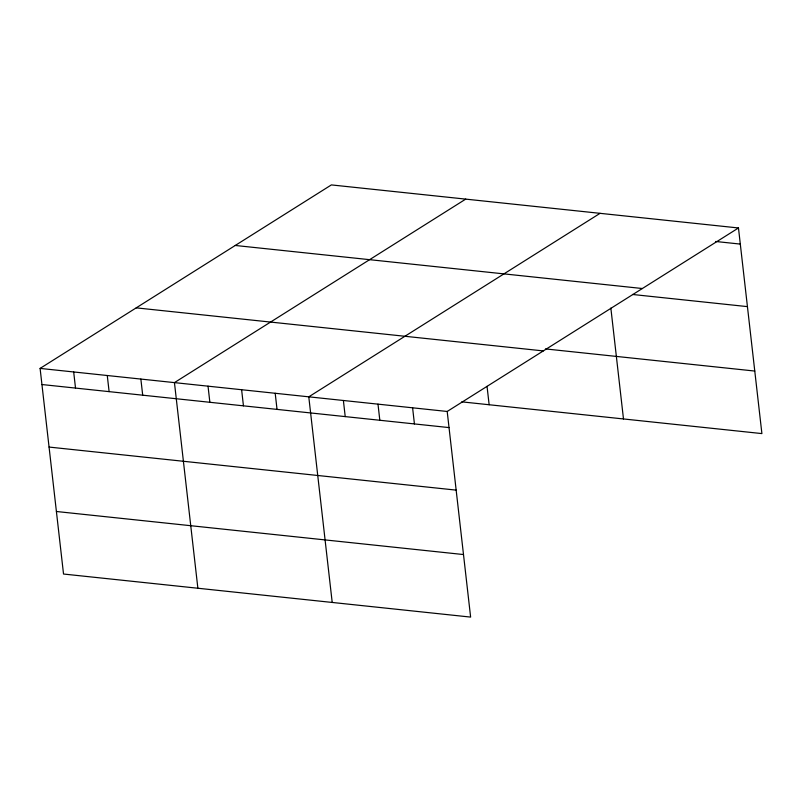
<?xml version="1.0" encoding="UTF-8"?>
<svg xmlns="http://www.w3.org/2000/svg" width="802" height="802" viewBox="0 0 802 802"><rect width="100%" height="100%" fill="white"/><g stroke="black" fill="none" stroke-linecap="round" stroke-linejoin="round"><path stroke-width="1.2" d="M738.472 227.969L447.195 411.466L470.624 617.089L63.528 574.031L40.1 368.409L331.376 184.911L738.472 227.969L761.9 433.591L461.782 401.852M465.721 199.117L174.445 382.614L197.873 588.237M600.056 213.332L308.78 396.83L332.208 602.452M715.595 241.472L740.306 244.089M235.257 245.462L642.352 288.519M632.497 294.464L747.434 306.625M545.46 348.92L754.772 371.055M136.22 307.858L543.315 350.915M40.1 368.409L447.195 411.466M41.935 384.529L449.03 427.586M49.062 447.065L456.158 490.122M56.401 511.496L463.496 554.553M610.853 308.088L623.485 418.955M487.045 386.353L489.14 404.739M412.599 407.807L414.433 423.927M377.993 404.148L379.827 420.268M343.386 400.489L345.221 416.599M275.196 393.271L277.031 409.391M241.613 389.722L243.447 405.842M208.029 386.173L209.863 402.283M140.861 379.065L142.696 395.185M107.267 375.516L109.112 391.627M73.684 371.958L75.518 388.078"/></g></svg>
